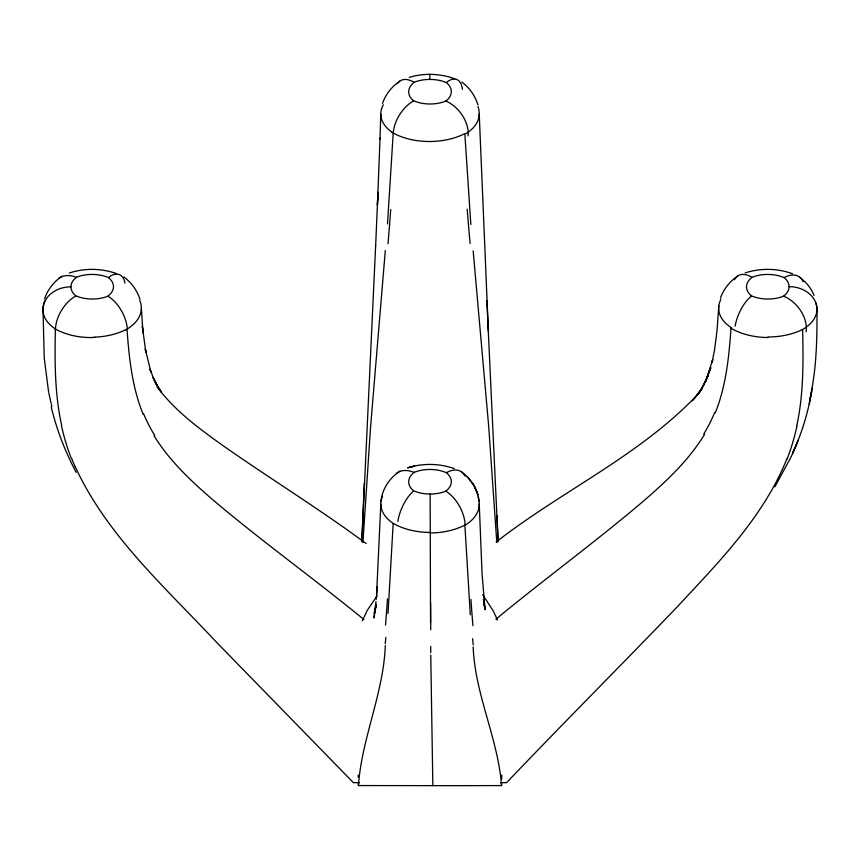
<?xml version="1.0" encoding="UTF-8"?>
<svg xmlns="http://www.w3.org/2000/svg" width="860" height="860" viewBox="0 0 860 860"><rect width="100%" height="100%" fill="white"/><g stroke="black" fill="none" stroke-linecap="round" stroke-linejoin="round"><path stroke-width="1.29" d="M55.373 328.832C54.739 361.092 54.621 393.729 61.662 425.388M501.788 775.032L501.702 779.235M358.383 783.481L358.437 785.556L454.306 785.664L501.541 785.578L501.606 783.449M379.991 139.159L380.776 114.047A54.33 30.745 -4.1 0 1 383.323 104.759M382.55 496.048A54.32 31.712 -4.4 0 0 380.808 504.1L376.605 594.389M380.034 138.03L377.422 205.056L377.959 192.189M377.927 193.059L375.648 245.562M393.16 523.826L388.021 613.535M364.285 483.18L361.834 541.779L375.659 245.379M362.909 542.606L370.585 426.829L385.301 250.572M358.437 785.556C361.813 737.88 383.485 693.59 385.301 645.58M730.989 328.133C729.043 356.782 726.076 385.936 715.305 412.811M376.282 599.259L377.196 586.563M718.82 305.827L717.025 330.627L714.445 350.536L712.015 362.458L712.757 359.512L705.522 381.84L710.726 367.768L706.565 378.851L701.491 389.3L707.952 376.024L702.781 386.462L704.318 383.904L698.148 393.719M387.505 223.933L392.977 136.847L393.149 133.096L391.665 132.096M375.992 601.548L373.928 618.028L376.271 604.3M380.958 501.434C382.13 488.996 389.666 477.848 399.986 471.054M811.668 391.547C808.024 412.918 801.584 433.795 792.533 453.5L798.435 439.761M809.228 403.813L812.334 388.322M810.539 395.568C816.634 367.274 817.129 338.173 816.978 309.342A54.449 31.422 4.8 0 0 815.667 302.473M796.693 426.065C803.605 394.536 803.358 362.049 802.649 329.95M809.636 399.642L810.313 396.589M375.938 605.849L374.207 613.341L376.379 604.591M362.415 620.78L367.177 610.503L377.164 595.722M709.618 370.735L710.726 367.768M44.602 298.947C47.59 289.594 53.944 281.639 62.049 276.178M382.517 103.415C385.592 94.299 391.848 86.516 399.814 81.173M797.166 442.674L791.34 456.434L774.892 486.825M720.433 298.054C723.701 289.046 729.828 281.285 737.826 275.995M704.566 434.332C688.774 460.401 666.188 481.428 643.323 501.208C595.356 541.983 544.444 579.113 495.908 619.2M694.192 398.631L701.663 389.204L692.493 400.803M699.814 392.246C642.097 454.521 562.494 490.254 496.112 542.037M125.162 330.229L127.033 329.283C129.054 358.007 132.15 387.215 143.082 414.112M69.402 273.018C84.613 267.911 101.372 268.245 116.466 273.577M745.136 272.932C760.466 267.933 777.332 268.18 792.468 273.76M409.177 77.389C423.969 72.874 440.18 73.444 454.682 78.787M409.607 467.356L414.681 466.077L407.575 467.883C422.733 463.013 439.363 463.336 454.36 468.635M92.353 337.399L94.654 337.356M500.606 782.697L506.604 782.654C562.505 723.926 619.823 666.586 676.003 608.128C716.101 565.02 758.832 521.945 783.224 467.453A283.198 237.854 -4.6 0 0 786.814 458.95M359.48 782.697L353.363 782.632L216.161 641.893C165.314 587.412 107.199 535.909 75.368 467.066M366.145 543.552C318.684 508.443 268.309 477.547 220.063 443.566C197.176 427.076 174.085 409.833 157.176 386.935M363.887 619.512C314.072 578.705 261.644 541.177 212.506 499.531C190.651 480.675 169.226 460.508 154.015 435.708M461.702 472.022C471.043 478.945 477.891 489.512 479.041 501.208M461.885 82.151C469.614 87.752 475.064 95.825 477.977 104.834M123.883 276.985C131.494 282.521 137.052 290.4 140.008 299.302M799.66 277.167C805.841 281.962 811.27 288.068 814.076 295.453M467.679 477.117L474.043 485.427L477.923 494.65L474.043 485.427L471.506 482.116M482.696 594.679L493.307 610.987L497.456 619.963M76.196 472.366C65.231 451.779 56.706 429.892 51.288 407.188M153.144 377.497L158.24 387.828L153.144 377.497L154.187 380.174L150.07 369.187L150.865 371.982L145.308 348.999L145.856 352.277L142.33 326.327L142.975 332.798L141.395 308.385M51.116 403.329L48.827 393.095M483.804 603.15L484.965 608.364L483.438 599.334L485.051 609.751L482.073 573.975L479.181 502.573A54.32 32.003 4 0 0 478.085 497.101M48.622 392.085L44.225 358.05L43.022 309.514A54.352 31.605 -4 0 1 44.763 300.925M473.161 646.892C474.978 694.665 497.994 738.192 501.541 785.578M473.161 250.894L488.716 426.71L496.822 542.563M470.839 224.514L464.873 134.225A54.32 30.895 4.3 0 0 479.181 113.875A54.363 31.272 3.2 0 0 477.934 106.489M470.291 614.792L464.873 524.987M486.889 300.946L498.069 540.94M488.362 331.304L479.224 113.885M497.015 515.559L498.069 541.789M380.776 114.047L380.819 115.347A54.32 30.616 -3.9 0 0 391.837 132.021M358.212 775.096L358.244 777.203M430.763 655.105L432.849 785.674M430.548 622.651L430.15 494.038M429.849 74.325L429.849 79.421A26.778 15.459 0 0 1 446.501 82.7A26.8 15.48 0 0 1 451.296 91.622A26.811 15.48 0 0 1 445.663 101.222M108.618 277.726A26.983 15.577 0 0 1 107.769 296.238A26.789 15.469 0 0 1 92.364 299.022A26.757 15.448 0 0 1 75.744 295.765A26.886 15.523 0 0 1 70.95 286.821A26.778 15.459 0 0 1 76.605 277.2A26.8 15.48 0 0 1 92.063 274.437A26.811 15.48 0 0 1 108.693 277.683M108.672 277.361A27.982 13.824 -68.1 0 1 124.98 283.058M107.812 296.098A27.939 15.663 61.4 0 1 127.323 329.444M58.964 278.296A27.993 18.49 49.4 0 1 76.626 277.458M70.928 286.821A27.907 22.79 0 0 0 43.022 309.514A54.449 31.304 -4.8 0 0 55.287 328.885M55.481 328.778A27.982 16.598 -58.5 0 1 75.755 296.012M139.739 300.355A54.416 31.788 2.7 0 1 126.904 329.208M154.714 435.429A182.513 153.198 9.9 0 1 143.674 413.961M51.879 406.425A301.494 246.777 0.2 0 1 51.353 404.361M92.353 337.571A54.33 33.916 -0.9 0 1 55.233 328.928M71.391 458.595A294.195 248.088 3.5 0 1 61.404 425.431M75.293 467.087A284.37 239.112 4.9 0 1 71.713 458.509M125.001 330.1A54.32 33.798 -1.1 0 1 94.643 337.142M414.402 472.28A26.983 15.577 0 0 1 446.469 472.763A26.789 15.469 0 0 1 451.296 481.664A26.757 15.448 0 0 1 445.652 491.253A26.886 15.523 0 0 1 430.15 494.027A26.778 15.459 0 0 1 413.499 490.759A26.8 15.48 0 0 1 408.704 481.837A26.811 15.48 0 0 1 414.337 472.237M396.395 473.537A27.982 18.092 50.7 0 1 414.359 472.57M446.501 472.591A27.939 16.576 -58.6 0 1 465.11 476.117M397.836 521.45A27.993 12.728 -67.3 0 1 413.51 491.092M445.62 491.071A27.982 15.706 61.4 0 1 465.131 525.137A54.33 31.874 4.2 0 0 479.181 503.928M430.15 532.447A54.352 33.83 0.5 0 1 393.525 523.568M393.568 523.6A54.363 31.444 -3.2 0 1 380.776 504.1M464.948 525.052A54.449 34.422 -0.1 0 1 430.15 532.931M430.752 629.778A301.494 1.161 89.9 0 1 430.602 602.946M430.763 652.686A290.293 1.344 90 0 1 430.72 646.43M387.452 598.839A292.83 15.34 -88.9 0 1 385.527 625.112M385.828 637.421A283.198 17.178 -89.4 0 1 385.248 643.624M472.935 625.736A294.195 16.146 88.8 0 1 470.914 599.388M473.226 644.86A284.37 18.167 89.4 0 1 472.613 638.658M751.382 295.733A26.983 15.577 0 0 1 752.231 277.221A26.789 15.469 0 0 1 767.636 274.437A26.757 15.448 0 0 1 784.255 277.694A26.886 15.523 0 0 1 789.05 286.638A27.907 22.79 0 0 1 816.978 309.342A54.352 31.057 3.9 0 1 802.24 329.713M751.307 295.775A26.811 15.48 0 0 0 767.937 299.022A26.8 15.48 0 0 0 783.395 296.259A26.778 15.459 0 0 0 789.039 286.638M735.106 326.198A27.982 13.158 -66.1 0 1 751.317 296.195M734.44 279.79A27.939 15.663 61.4 0 1 752.178 277.479M783.385 296.077A27.993 19.07 51.1 0 1 806.057 331.831M784.245 277.543A27.982 16.619 -58.6 0 1 803.1 281.682M731.548 327.843A54.416 30.992 -2.7 0 1 720.884 299.323M767.948 337.518A54.32 34.035 0.7 0 1 730.892 328.208M714.638 412.639A181.481 152.542 -10.7 0 1 703.781 434.02M802.251 329.649A54.363 33.357 0.1 0 1 767.948 336.969M796.919 426.087A292.83 246.583 -3.3 0 1 787.104 459.025M445.598 101.179A26.983 15.577 0 0 1 413.531 100.695M445.641 100.975A27.982 18.759 52.8 0 1 468.098 135.901M413.499 100.717A26.789 15.469 0 0 1 408.704 91.794A26.757 15.448 0 0 1 414.348 82.194A26.886 15.523 0 0 1 429.849 79.432M413.499 100.985A27.939 16.576 -58.6 0 0 393.246 133.042A54.416 33.099 -0.7 0 0 464.368 133.848M446.48 82.453A27.993 13.319 -69.1 0 1 462.465 89.343M397.309 83.71A27.982 15.673 61.4 0 1 414.369 82.485M390.73 209.647A182.513 8.933 -84.7 0 1 388.01 243.756M470.097 243.445A181.481 9.535 84.3 0 1 467.184 209.184M161.465 392.203L155.262 382.506L161.465 392.203"/></g></svg>
